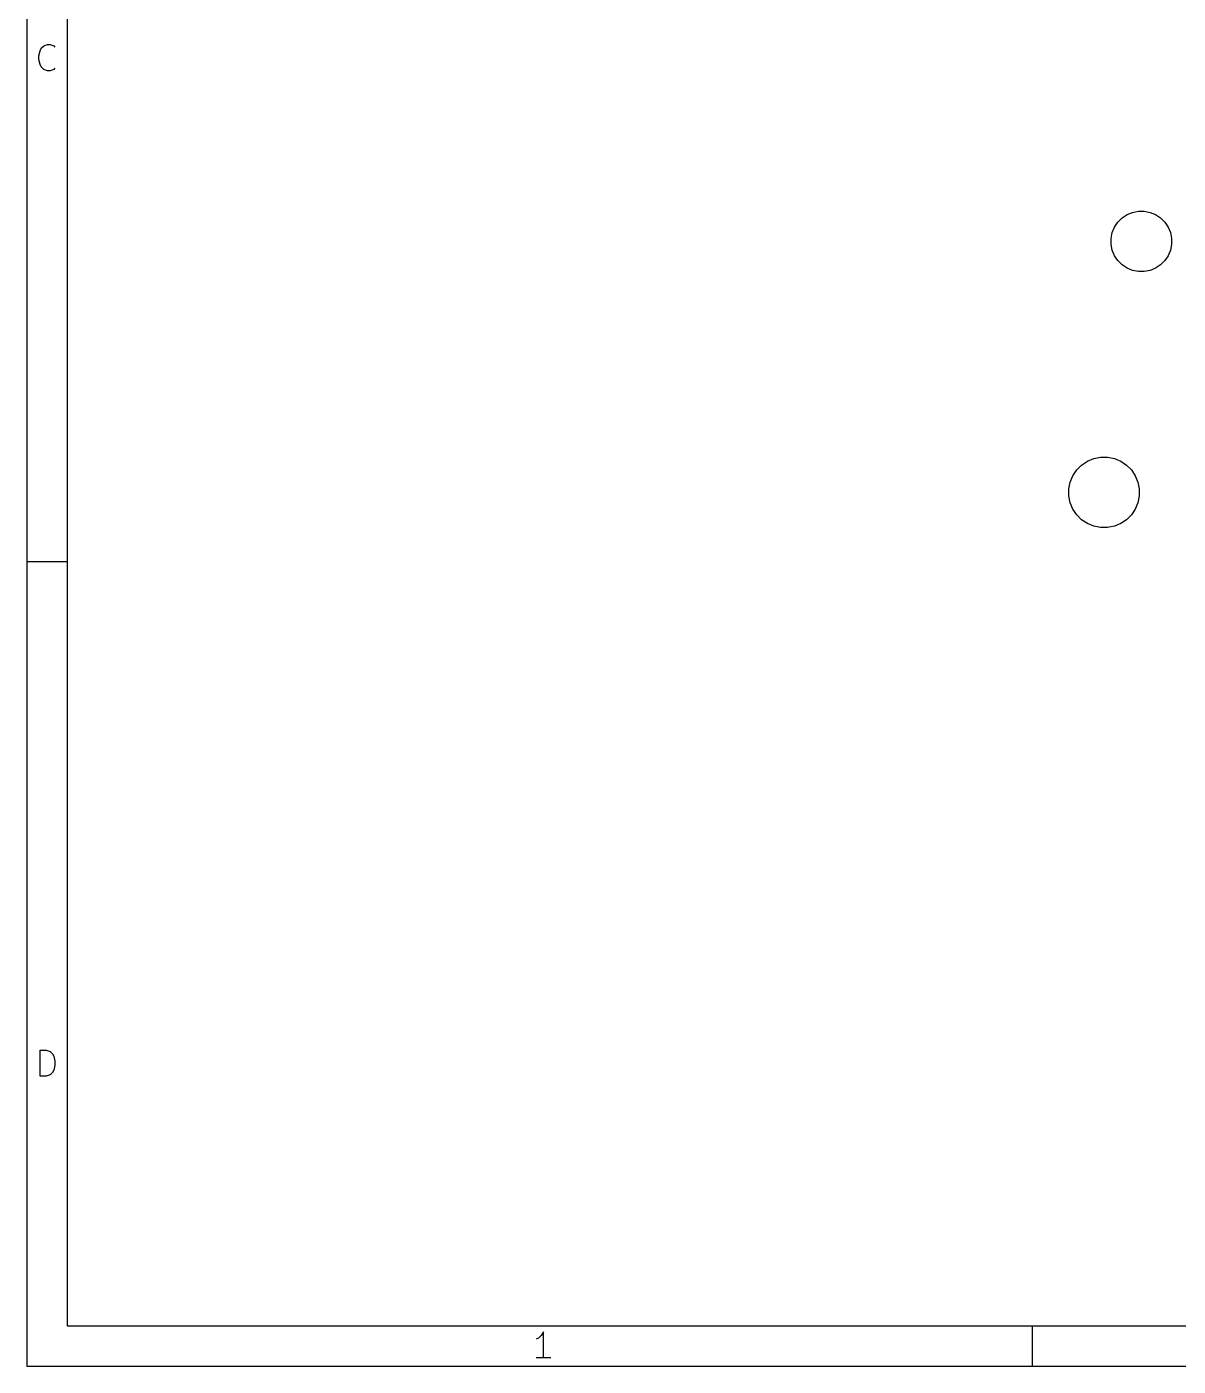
# Model space of a CAD drawing. Extents: x -66 to 211, y -177 to 13.
# Drawn here: x -65.6 to -8.3, y -176.9 to -110.3 of the extents above; entities that cross this region are included whole.
import ezdxf

# ---------------------------------------------------------------- set-up
doc = ezdxf.new("R2010")
doc.units = 0
doc.layers.add('BLACK', color=7, linetype='CONTINUOUS')

msp = doc.modelspace()

# ---------------------------------------------------------------- linework, layer by layer
at = {"layer": 'BLACK', "linetype": 'CONTINUOUS'}
for p, q in [((-65.5675, 13.0581), (-65.5675, -176.949)), ((-63.5675, 11.0581), (-63.5675, -174.949)), ((-64.9699, -111.787), (-64.908, -111.539)), ((-64.9699, -111.973), (-64.9699, -111.787)), ((-64.908, -111.539), (-64.8461, -111.416)), ((-64.8461, -111.416), (-64.7223, -111.292)), ((-64.7223, -111.292), (-64.5366, -111.23)), ((-64.5366, -111.23), (-64.4128, -111.23)), ((-64.4128, -111.23), (-64.2271, -111.292)), ((-64.2271, -111.292), (-64.1652, -111.354)), ((-64.908, -112.22), (-64.9699, -111.973)), ((-64.8461, -112.344), (-64.908, -112.22)), ((-64.7223, -112.468), (-64.8461, -112.344)), ((-64.5366, -112.53), (-64.7223, -112.468)), ((-64.4128, -112.53), (-64.5366, -112.53)), ((-64.2271, -112.468), (-64.4128, -112.53)), ((-64.1652, -112.406), (-64.2271, -112.468)), ((-11.3124, -120.062), (-11.1035, -119.853)), ((-11.1035, -119.853), (-10.8578, -119.688)), ((-10.8578, -119.688), (-10.5848, -119.575)), ((-10.5848, -119.575), (-10.295, -119.518)), ((-10.295, -119.518), (-9.99956, -119.518)), ((-9.99956, -119.518), (-9.70977, -119.575)), ((-9.70977, -119.575), (-9.43678, -119.688)), ((-9.43678, -119.688), (-9.19111, -119.853)), ((-9.19111, -119.853), (-8.98217, -120.062)), ((-11.5897, -120.58), (-11.4766, -120.307)), ((-11.4766, -120.307), (-11.3124, -120.062)), ((-8.98217, -120.062), (-8.81802, -120.307)), ((-8.81802, -120.307), (-8.70494, -120.58)), ((-11.6473, -120.87), (-11.5897, -120.58)), ((-11.6473, -121.165), (-11.6473, -120.87)), ((-11.5897, -121.455), (-11.6473, -121.165)), ((-8.70494, -120.58), (-8.6473, -120.87)), ((-8.6473, -121.165), (-8.70494, -121.455)), ((-8.6473, -120.87), (-8.6473, -121.165)), ((-11.4766, -121.728), (-11.5897, -121.455)), ((-11.3124, -121.974), (-11.4766, -121.728)), ((-8.81802, -121.728), (-8.98217, -121.974)), ((-8.70494, -121.455), (-8.81802, -121.728)), ((-11.1035, -122.183), (-11.3124, -121.974)), ((-10.8578, -122.347), (-11.1035, -122.183)), ((-10.5848, -122.46), (-10.8578, -122.347)), ((-10.295, -122.518), (-10.5848, -122.46)), ((-9.99956, -122.518), (-10.295, -122.518)), ((-9.70977, -122.46), (-9.99956, -122.518)), ((-9.43678, -122.347), (-9.70977, -122.46)), ((-9.19111, -122.183), (-9.43678, -122.347)), ((-8.98217, -121.974), (-9.19111, -122.183)), ((-12.8279, -131.949), (-12.5094, -131.817)), ((-12.5094, -131.817), (-12.1713, -131.75)), ((-12.1713, -131.75), (-11.8266, -131.75)), ((-11.8266, -131.75), (-11.4885, -131.817)), ((-11.4885, -131.817), (-11.17, -131.949)), ((-13.5498, -132.671), (-13.3583, -132.384)), ((-13.3583, -132.384), (-13.1145, -132.141)), ((-13.1145, -132.141), (-12.8279, -131.949)), ((-11.17, -131.949), (-10.8834, -132.141)), ((-10.8834, -132.141), (-10.6396, -132.384)), ((-10.6396, -132.384), (-10.4481, -132.671)), ((-13.749, -133.327), (-13.6817, -132.989)), ((-13.6817, -132.989), (-13.5498, -132.671)), ((-10.4481, -132.671), (-10.3162, -132.989)), ((-10.3162, -132.989), (-10.249, -133.327)), ((-13.749, -133.672), (-13.749, -133.327)), ((-13.6817, -134.01), (-13.749, -133.672)), ((-10.249, -133.672), (-10.3162, -134.01)), ((-10.249, -133.327), (-10.249, -133.672)), ((-13.5498, -134.329), (-13.6817, -134.01)), ((-13.3583, -134.615), (-13.5498, -134.329)), ((-10.4481, -134.329), (-10.6396, -134.615)), ((-10.3162, -134.01), (-10.4481, -134.329)), ((-13.1145, -134.859), (-13.3583, -134.615)), ((-12.8279, -135.051), (-13.1145, -134.859)), ((-12.5094, -135.183), (-12.8279, -135.051)), ((-12.1713, -135.25), (-12.5094, -135.183)), ((-11.4885, -135.183), (-11.8266, -135.25)), ((-11.17, -135.051), (-11.4885, -135.183)), ((-10.8834, -134.859), (-11.17, -135.051)), ((-10.6396, -134.615), (-10.8834, -134.859)), ((-11.8266, -135.25), (-12.1713, -135.25)), ((-65.5675, -136.942), (-63.5675, -136.942)), ((-64.908, -162.53), (-64.908, -161.23)), ((-64.908, -161.23), (-64.5985, -161.23)), ((-64.5985, -161.23), (-64.4128, -161.292)), ((-64.4128, -161.292), (-64.289, -161.416)), ((-64.289, -161.416), (-64.2271, -161.539)), ((-64.2271, -161.539), (-64.1652, -161.787)), ((-64.1652, -161.787), (-64.1652, -161.973)), ((-64.4128, -162.468), (-64.5985, -162.53)), ((-64.289, -162.344), (-64.4128, -162.468)), ((-64.2271, -162.22), (-64.289, -162.344)), ((-64.1652, -161.973), (-64.2271, -162.22)), ((-64.5985, -162.53), (-64.908, -162.53)), ((-63.5675, -174.949), (209.435, -174.949)), ((-15.5675, -174.949), (-15.5675, -176.949)), ((-40.1211, -175.547), (-40.2449, -175.609)), ((-39.9973, -175.423), (-40.1211, -175.547)), ((-39.8735, -175.237), (-39.9973, -175.423)), ((-39.8735, -176.537), (-39.8735, -175.237)), ((-65.5675, -176.949), (211.435, -176.949)), ((-39.5021, -176.537), (-40.2449, -176.537))]:
    msp.add_line(p, q, dxfattribs=at)

doc.saveas('drawing.dxf')
